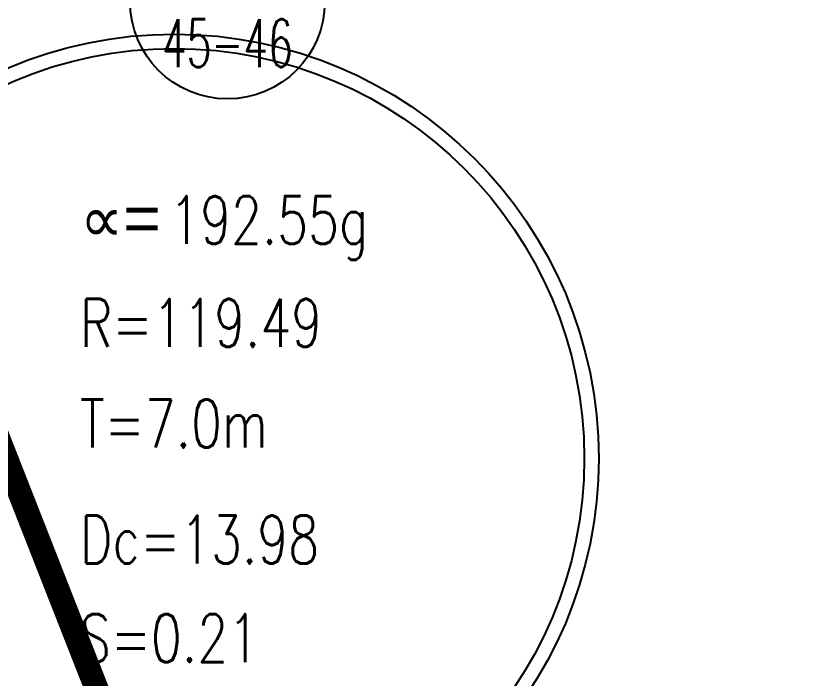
# Model space of a CAD drawing. Extents: x 352140 to 354978, y 6304672 to 6307963.
# Drawn here: x 352454.36 to 352470.92, y 6305954.48 to 6305968.3 of the extents above; entities that cross this region are included whole.
import ezdxf
from ezdxf import colors
from ezdxf.entities.mleader import LeaderData, LeaderLine
from ezdxf.enums import TextEntityAlignment as Align
from ezdxf.math import Vec2, Vec3

# ---------------------------------------------------------------- set-up
doc = ezdxf.new("R2010")
doc.units = 0
doc.linetypes.add('DASHDOT', pattern=[1, 0.5, -0.25, 0, -0.25])
doc.layers.get('0').update_dxf_attribs({"linetype": 'CONTINUOUS'})
for name, color, linetype in [('00_All ext_Txt', 4, 'CONTINUOUS'), ('02_Geo ext_Geometria', 2, 'CONTINUOUS'), ('03_Pav ext_Vereda HC', 42, 'CONTINUOUS'), ('03_S2_Pav ext_Borde vereda', 7, 'CONTINUOUS'), ('05_All ext_Txt', 4, 'CONTINUOUS')]:
    doc.layers.add(name, color=color, linetype=linetype)
doc.layers.add('0_ASD_LINEA OFICIAL', color=253, linetype='DASHDOT', lineweight=20)
doc.styles.add('MtXpl_Symbol', font='symbol.ttf')
doc.styles.add('ROMANS', font='romans.shx', dxfattribs={"width": 0.75})

# ---------------------------------------------------------------- blocks, each defined once
blk = doc.blocks.new('_Dot')
at = {"color": 0, "linetype": 'ByBlock', "lineweight": -2}
blk.add_line((-0.5, 0), (-1, 0), dxfattribs=at)
at = {"color": 0, "linetype": 'ByBlock', "const_width": 0.5}
blk.add_lwpolyline([(-0.25, 0, 1), (0.25, 0, 1)], format="xyb", close=True, dxfattribs=at)
blk = doc.blocks.new('A$C27410629')
at = {"true_color": 0x136734, "transparency": 33554559}
h = blk.add_hatch(dxfattribs=at)
h.set_pattern_fill('ANSI31', color=116, scale=0.5)
h.set_pattern_definition([(45, (-8759.562515186517, -519.1035735587502), (-1.122532015133644, 1.122532015133644), [])])
h.paths.add_polyline_path([(137.5068959888558, 1252.464406617455, 0.1176268807227723), (109.8147584422568, 1254.193915082658, 0.0669245107500281), (94.44469839795602, 1249.334472017372, 0.3153492887079504), (64.30173641118381, 1196.270282113329, 0.0226826871159959), (65.7292635223912, 1185.310127003227), (112.3603922077091, 1218.953454515778), (153.4782689701005, 1161.962272479494), (172.1053089193083, 1139.480769404351), (187.9579650288579, 1141.807885415954), (193.565073162812, 1120.465553675225), (224.197974734232, 1050.129297271156), (250.6203797236194, 989.4787086543838), (268.1526288855184, 972.7353945672494, 7.2547007156e-06), (291.4898137452492, 983.2987389690225), (238.1945199318034, 1105.633967029937), (205.2934048173047, 1181.112163638985), (177.0531538182076, 1197.651557407602)])
at = {"layer": '0_ASD_LINEA OFICIAL', "ltscale": 8, "const_width": 0.5}
for points in [[(137.5068959889312, 1252.46440661751), (177.0531538181858, 1197.651557407789), (205.2934048172829, 1181.112163639173), (238.1945199317815, 1105.633967030124), (279.3867585223161, 1122.912494985259), (245.5796072782432, 1209.119370970666)], [(245.5796072806188, 1209.119370963479), (279.3867585223161, 1122.912494985259), (341.2203054375386, 1148.869108198814), (329.8147673161305, 1226.935300538316)]]:
    blk.add_lwpolyline(points, dxfattribs=at)
blk.add_lwpolyline([(250.6203797236194, 989.4787086543838), (268.1526288854875, 972.7353945673531, 7.2547007157e-06), (291.4898137452146, 983.2987389692971), (291.4898137452146, 983.2987389692971), (238.1945199318034, 1105.633967029937), (205.2934048173047, 1181.112163638985), (177.0531538182076, 1197.651557407602), (137.6146324061954, 1252.315079214)], format="xyb", dxfattribs=at)

msp = doc.modelspace()

# ---------------------------------------------------------------- hatches: boundary and pattern name
at = {"layer": '03_Pav ext_Vereda HC'}
h = msp.add_hatch(dxfattribs=at)
h.set_pattern_fill('DOTS', color=256, scale=0.2, style=0)
h.set_pattern_definition([(0, (0, 0), (0.15875, 0.3175), [0, -0.3175])])
h.paths.add_polyline_path([(352533.7781987465, 6305988.647630177, 0.0012344985873451), (352535.6751261651, 6305989.286498093), (352535.0273047539, 6305991.17866681, -0.0012368732376554), (352533.135689451, 6305990.541615871, -0.0205300987090724), (352503.8853697219, 6305981.940228953), (352503.2840382412, 6305984.518491437), (352499.4039184833, 6305983.544208242), (352499.9993888386, 6305980.991075858, -0.0088871029066398), (352487.1047705442, 6305978.156272031, -0.0145554952433639), (352464.6282001356, 6305974.170378275, -0.0089901834447136), (352459.9926205119, 6305973.570179023), (352460.1984365284, 6305971.58073849, 0.0090193317601268), (352464.9206284034, 6305972.191872346, 0.0145516934643665), (352487.5052945014, 6305976.196778146, 0.0321135926008381)])
h.paths.add_polyline_path([(352453.0159213873, 6305972.983824089, -0.0068005053920136), (352449.4833227422, 6305972.830716716, -0.0090666416786755), (352444.7696182578, 6305972.776126778), (352444.5771080579, 6305970.777466943, 0.0163831034820658), (352453.2219476648, 6305970.992351152)])
h.paths.add_polyline_path([(352389.6460369565, 6305991.879874823, -0.0175332208634532), (352376.9513572305, 6305998.31509122), (352352.1532079588, 6306011.99899601, 0.0444036337484985), (352342.053580769, 6306016.089608755, 0.1133237876608219), (352314.4714570943, 6306018.047333277), (352314.9360717349, 6306016.097052595, -0.1572406347358349), (352351.2139975071, 6306010.232972499), (352375.9850852466, 6305996.564000573, 0.0175063699942604), (352388.7848668274, 6305990.074641938, -0.0115901603268221), (352405.9871731158, 6305981.141781882, 0.0867620637740209), (352437.5751283567, 6305971.093253941), (352437.7670282808, 6305973.085577833, -0.0864982168626583), (352406.9311932966, 6305982.905094895, 0.0115902421848068)])
h.paths.add_polyline_path([(352298.9308368329, 6306011.291528256, -0.0407699137093401), (352308.0869286793, 6306014.635858133), (352307.6251471448, 6306016.57596012, 0.043034433953701), (352297.5531387314, 6306012.854879401, 0.2722251189562815), (352266.1428912832, 6305966.550484804), (352264.4334961653, 6305966.567898809, 0.0153159578732751), (352263.8567137016, 6305962.573567073), (352266.0299973136, 6305962.551427328, 0.0215469833585937), (352266.2729303729, 6305957.80291892, 0.0632834604165821), (352273.0108519612, 6305926.495241333, 0.0077036086267224), (352278.1261176606, 6305912.650623268), (352279.9891282905, 6305913.378097652, -0.0076770463793275), (352274.9122720579, 6305927.117035691, -0.0633905228513815), (352268.2648698925, 6305957.982510693, -0.3183358391945924)])

# ---------------------------------------------------------------- linework, layer by layer
at = {"layer": '00_All ext_Txt'}
msp.add_circle((352458.7691162174, 6305968.598008865, -6.98880335e-08), 2.03060745366118, dxfattribs=at)
at = {"layer": '02_Geo ext_Geometria'}
for radius in [8.850000000031127, 8.550000000031126]:
    msp.add_circle((352457.6600635962, 6305959.069280556), radius, dxfattribs=at)

# ---------------------------------------------------------------- block references
at = {"layer": '03_S2_Pav ext_Borde vereda', "linetype": 'Continuous'}
msp.add_blockref('A$C27410629', (352203.9623478023, 6304761.713605438), dxfattribs=at)

# ---------------------------------------------------------------- texts
at = {"layer": '00_All ext_Txt', "style": 'ROMANS', "width": 0.6}
msp.add_text('45-46', height=0.9999999999999999, rotation=359.9779245342645, dxfattribs=at).set_placement((352458.7684740676, 6305966.931342324, -6.73747586e-08), align=Align.BOTTOM_CENTER)
at = {"layer": '02_Geo ext_Geometria', "style": 'ROMANS', "width": 0.75}
for s, p in [('192.55g', (352457.5587193255, 6305963.541703268)), ('R=119.49', (352455.6961858857, 6305961.394207944)), ('T=7.0m', (352455.6961858857, 6305959.295484602)), ('Dc=13.98', (352455.6961858857, 6305956.874238346)), ('S=0.21', (352455.6961858857, 6305954.820063368))]:
    msp.add_text(s, height=0.9999999999999998, dxfattribs=at).set_placement(p)
at = {"layer": '02_Geo ext_Geometria', "style": 'MtXpl_Symbol'}
msp.add_text('µ=', height=0.9999999999999998, dxfattribs=at).set_placement((352455.6961858857, 6305963.584002398))

# ---------------------------------------------------------------- leaders
at = {"layer": '05_All ext_Txt'}
ml = msp.add_multileader_mtext('Standard', dxfattribs=at)
ml.set_content('{\\C256;DESCARGA SUM \\PHDPE DN 300\\PL=7.1m i=1%min}', color=2, style='ROMANS')
ml.set_leader_properties(color=7)
ml.set_arrow_properties(name='DOT')
ml.build(insert=Vec2(0, 0))
ml.multileader.update_dxf_attribs({"text_left_attachment_type": 6, "text_right_attachment_type": 6, "dogleg_length": 1.040329146316736, "arrow_head_size": 0.5})
ctx = ml.context
ctx.base_point, ctx.char_height, ctx.arrow_head_size, ctx.landing_gap_size, ctx.plane_origin, ctx.plane_x_axis, ctx.plane_y_axis = Vec3(352471.761994196, 6305969.99409331, -3.63705061e-08), 1, 0.5, 0.0500000025053053, Vec3(352492.6877231066, 6305990.914704525, -1.35530302e-08), Vec3(1, -1.387778780781446e-15, -3.517525297178413e-09), Vec3(1.403991249853975e-15, 1, 4.609055430399856e-09)
ctx.left_attachment, ctx.right_attachment = 6, 6
notes = []
notes.append((ctx, [(0, (1, 1, 0), (352470.7216650497, 6305969.99409331, -3.2711122e-08), (1, -1.387778780781446e-15, -3.517525297178413e-09), 1.040329146316736, [(1, [(352464.5288134102, 6305980.813513631, 3.89396983e-08)], 0, [])])]))
ctx.mtext.insert, ctx.mtext.text_direction, ctx.mtext.rotation, ctx.mtext.line_spacing_factor, ctx.mtext.line_spacing_style, ctx.mtext.flow_direction, ctx.mtext.extrusion = Vec3(352471.8119941985, 6305971.19409331, -3.10155158e-08), Vec3(1, -1.387778780781446e-15, -3.517525297178413e-09), 6.283185307179584, 0.8999999999999998, 2, 5, Vec3(3.517525297178408e-09, -4.609055430399862e-09, 1)
for ctx, leaders in notes:
    for number, flags, end, landing, length, lines in leaders:
        leader = LeaderData()
        leader.index, (leader.has_last_leader_line, leader.has_dogleg_vector, leader.attachment_direction) = number, flags
        leader.last_leader_point, leader.dogleg_vector, leader.dogleg_length = Vec3(end), Vec3(landing), length
        for number, points, colour, breaks in lines:
            line = LeaderLine()
            line.index, line.vertices, line.color, line.breaks = number, Vec3.list(points), colors.encode_raw_color(colour), breaks
            leader.lines.append(line)
        ctx.leaders.append(leader)

doc.saveas('drawing.dxf')
